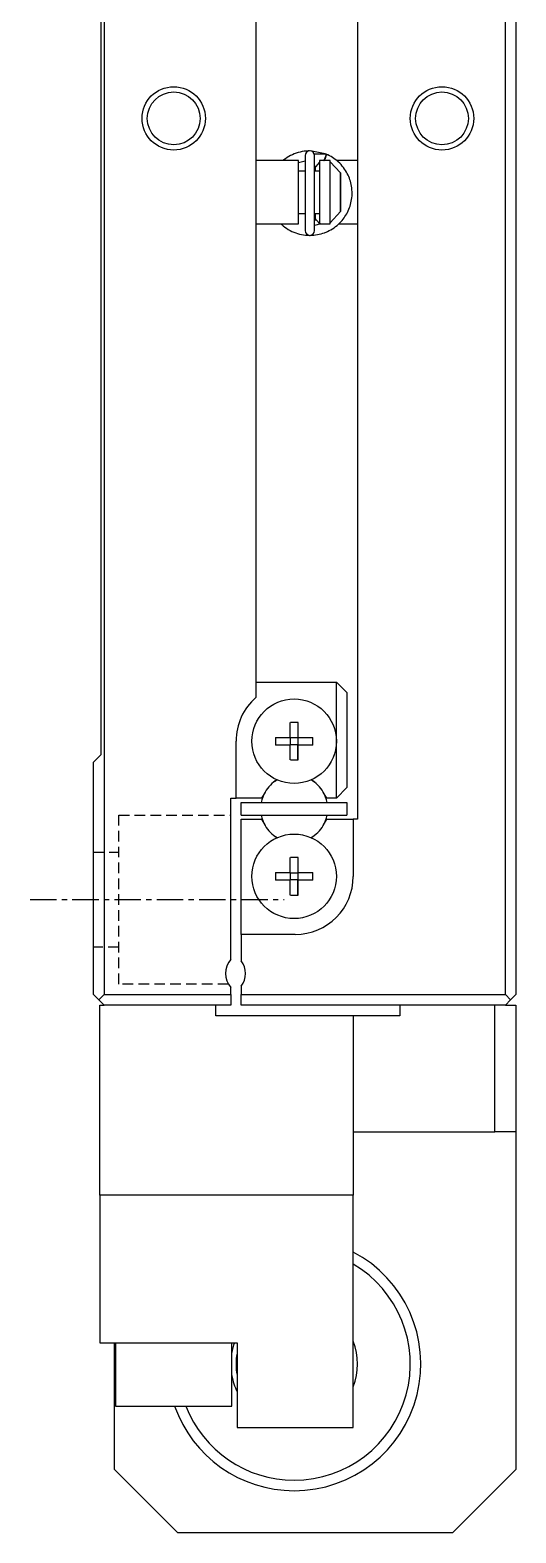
# Model space of a CAD drawing. Extents: x 1584 to 1890, y 19 to 245.
# Drawn here: x 1584.1 to 1607.1, y 102.2 to 173.4 of the extents above; entities that cross this region are included whole.
import ezdxf

# ---------------------------------------------------------------- set-up
doc = ezdxf.new("R2010")
doc.units = 0
doc.linetypes.add('CENTER', pattern=[2, 1.25, -0.25, 0.25, -0.25])
doc.linetypes.add('DASHED', pattern=[0.75, 0.5, -0.25])
doc.layers.get('0').update_dxf_attribs({"linetype": 'CONTINUOUS'})
doc.layers.add('CENTER', color=1, linetype='CENTER')

msp = doc.modelspace()

# ---------------------------------------------------------------- linework, layer by layer
at = {"color": 7, "linetype": 'CONTINUOUS'}
for p, q in [((1587.576, 226.704), (1587.576, 127.704)), ((1606.576, 127.704), (1606.576, 226.704)), ((1607.076, 226.704), (1607.076, 127.704)), ((1599.576, 218.404), (1599.576, 136.004)), ((1587.426, 215.354), (1587.426, 139.054)), ((1594.776, 166.779), (1594.776, 187.629)), ((1597.096, 167.438), (1597.096, 163.888)), ((1598.053, 167.524), (1597.341, 167.662)), ((1598.099, 167.506), (1597.535, 167.505)), ((1597.546, 163.888), (1597.546, 167.438)), ((1598.108, 167.501), (1598.027, 167.259)), ((1598.1, 167.505), (1598.053, 167.524)), ((1598.18, 167.468), (1598.1, 167.505)), ((1596.776, 167.204), (1594.776, 167.204)), ((1594.776, 164.629), (1594.776, 166.779)), ((1596.776, 166.704), (1596.776, 167.204)), ((1596.776, 164.204), (1596.776, 167.204)), ((1596.776, 167.115), (1597.095, 167.198)), ((1597.096, 166.704), (1596.776, 166.704)), ((1596.776, 164.704), (1596.776, 166.704)), ((1596.776, 164.704), (1596.776, 166.704)), ((1597.546, 166.837), (1597.776, 167.109)), ((1597.776, 166.704), (1597.546, 166.704)), ((1597.576, 166.963), (1597.576, 166.704)), ((1598.276, 167.204), (1597.776, 167.204)), ((1597.776, 167.204), (1597.776, 164.204)), ((1598.027, 167.259), (1598.002, 167.204)), ((1598.276, 167.15), (1598.276, 167.204)), ((1598.276, 167.15), (1598.776, 166.621)), ((1598.276, 164.259), (1598.276, 167.15)), ((1599.576, 167.204), (1598.594, 167.204)), ((1598.776, 164.788), (1598.776, 166.621)), ((1598.776, 166.621), (1598.776, 164.788)), ((1598.776, 166.197), (1598.776, 165.129)), ((1594.776, 141.784), (1594.776, 164.629)), ((1596.776, 164.704), (1597.096, 164.704)), ((1596.776, 164.204), (1596.776, 164.704)), ((1597.546, 164.704), (1597.776, 164.704)), ((1597.777, 164.217), (1597.546, 164.489)), ((1597.576, 164.704), (1597.576, 164.363)), ((1598.776, 164.788), (1598.276, 164.259)), ((1594.776, 164.204), (1596.776, 164.204)), ((1597.844, 164.204), (1597.546, 164.129)), ((1597.776, 164.204), (1598.276, 164.204)), ((1598.045, 163.801), (1598.099, 163.821)), ((1598.106, 163.825), (1598.108, 163.827)), ((1598.276, 164.204), (1598.276, 164.259)), ((1598.687, 164.204), (1599.576, 164.204)), ((1594.776, 142.504), (1598.576, 142.504)), ((1598.576, 142.504), (1599.076, 142.004)), ((1598.576, 139.704), (1598.576, 142.504)), ((1599.076, 142.004), (1599.076, 137.504)), ((1596.396, 139.884), (1596.396, 140.591)), ((1596.756, 140.591), (1596.756, 139.884)), ((1596.756, 140.591), (1596.756, 139.884)), ((1593.826, 137.004), (1593.826, 139.704)), ((1595.689, 139.884), (1596.396, 139.884)), ((1596.396, 139.524), (1595.689, 139.524)), ((1596.406, 139.874), (1596.396, 139.884)), ((1596.406, 139.535), (1596.396, 139.524)), ((1596.396, 138.818), (1596.396, 139.524)), ((1596.406, 139.874), (1596.745, 139.874)), ((1596.406, 139.535), (1596.406, 139.874)), ((1596.745, 139.535), (1596.406, 139.535)), ((1596.745, 139.874), (1596.756, 139.884)), ((1596.745, 139.874), (1596.745, 139.535)), ((1596.745, 139.535), (1596.756, 139.524)), ((1596.756, 139.884), (1597.462, 139.884)), ((1596.756, 138.818), (1596.756, 139.524)), ((1597.462, 139.524), (1596.756, 139.524)), ((1596.756, 139.524), (1596.756, 138.818)), ((1598.576, 137.004), (1598.576, 139.704)), ((1587.426, 139.054), (1587.076, 138.704)), ((1587.076, 127.704), (1587.076, 138.704)), ((1599.076, 137.504), (1598.576, 137.004)), ((1593.576, 129.366), (1593.576, 137.004)), ((1593.576, 137.004), (1593.826, 137.004)), ((1595.031, 137.004), (1593.826, 137.004)), ((1594.076, 136.204), (1594.076, 136.804)), ((1594.076, 136.804), (1599.076, 136.804)), ((1595.201, 137.298), (1595.031, 137.004)), ((1598.12, 137.004), (1597.951, 137.298)), ((1598.576, 137.004), (1598.12, 137.004)), ((1599.076, 136.804), (1599.076, 136.204)), ((1594.076, 136.204), (1599.076, 136.204)), ((1594.076, 130.554), (1594.076, 136.004)), ((1594.076, 136.004), (1595.031, 136.004)), ((1595.031, 136.004), (1595.201, 135.711)), ((1597.951, 135.711), (1598.12, 136.004)), ((1598.12, 136.004), (1599.376, 136.004)), ((1599.376, 136.004), (1599.376, 133.304)), ((1599.576, 136.004), (1599.376, 136.004)), ((1596.396, 133.484), (1596.396, 134.191)), ((1596.756, 134.191), (1596.756, 133.484)), ((1596.756, 134.191), (1596.756, 133.484)), ((1595.689, 133.484), (1596.396, 133.484)), ((1596.396, 133.124), (1595.689, 133.124)), ((1596.406, 133.474), (1596.396, 133.484)), ((1596.406, 133.135), (1596.396, 133.124)), ((1596.396, 132.418), (1596.396, 133.124)), ((1596.406, 133.474), (1596.745, 133.474)), ((1596.406, 133.135), (1596.406, 133.474)), ((1596.745, 133.135), (1596.406, 133.135)), ((1596.745, 133.474), (1596.756, 133.484)), ((1596.745, 133.474), (1596.745, 133.135)), ((1596.745, 133.135), (1596.756, 133.124)), ((1596.756, 133.484), (1597.462, 133.484)), ((1596.756, 132.418), (1596.756, 133.124)), ((1597.462, 133.124), (1596.756, 133.124)), ((1596.756, 133.124), (1596.756, 132.418)), ((1596.626, 130.554), (1594.076, 130.554)), ((1594.076, 130.554), (1594.076, 129.304)), ((1587.076, 127.704), (1587.326, 127.454)), ((1587.326, 127.454), (1587.576, 127.704)), ((1587.576, 127.204), (1587.326, 127.454)), ((1587.576, 127.704), (1593.576, 127.704)), ((1593.576, 127.704), (1593.576, 128.043)), ((1593.576, 127.704), (1593.576, 127.204)), ((1594.076, 128.104), (1594.076, 127.704)), ((1594.076, 127.204), (1594.076, 127.704)), ((1594.076, 127.704), (1606.576, 127.704)), ((1606.576, 127.704), (1606.826, 127.454)), ((1606.826, 127.454), (1606.576, 127.204)), ((1606.826, 127.454), (1607.076, 127.704)), ((1587.376, 118.204), (1587.376, 127.204)), ((1587.376, 127.204), (1587.576, 127.204)), ((1593.576, 127.204), (1587.576, 127.204)), ((1592.876, 126.704), (1592.876, 127.204)), ((1606.576, 127.204), (1594.076, 127.204)), ((1601.576, 127.204), (1601.576, 126.704)), ((1606.076, 121.204), (1606.076, 127.204)), ((1606.576, 127.204), (1607.076, 127.204)), ((1607.076, 127.204), (1607.076, 121.204)), ((1599.376, 126.704), (1592.876, 126.704)), ((1601.576, 126.704), (1599.376, 126.704)), ((1599.376, 126.704), (1599.376, 118.204)), ((1599.376, 121.204), (1606.076, 121.204)), ((1607.076, 121.204), (1606.076, 121.204)), ((1607.076, 121.204), (1607.076, 105.204)), ((1599.376, 118.204), (1587.376, 118.204)), ((1587.376, 118.204), (1587.376, 111.204)), ((1599.376, 107.204), (1599.376, 118.204)), ((1587.376, 111.204), (1593.876, 111.204)), ((1588.076, 105.204), (1588.076, 111.204)), ((1588.126, 111.204), (1588.126, 108.204)), ((1593.626, 108.204), (1593.626, 111.204)), ((1593.876, 111.204), (1593.876, 107.204)), ((1588.126, 108.204), (1593.626, 108.204)), ((1593.876, 107.204), (1599.376, 107.204)), ((1588.076, 105.204), (1591.076, 102.204)), ((1604.076, 102.204), (1607.076, 105.204)), ((1604.076, 102.204), (1591.076, 102.204))]:
    msp.add_line(p, q, dxfattribs=at)
at = {"color": 3, "linetype": 'DASHED'}
for p, q in [((1588.276, 128.204), (1588.276, 136.204)), ((1588.276, 136.204), (1593.576, 136.204)), ((1587.076, 134.454), (1588.276, 134.454)), ((1588.276, 129.954), (1587.076, 129.954)), ((1593.459, 128.204), (1588.276, 128.204))]:
    msp.add_line(p, q, dxfattribs=at)
at = {"color": 7, "linetype": 'CONTINUOUS'}
for points in [[(1597.294, 167.662), (1597.245, 167.661), (1597.148, 167.655), (1597.052, 167.645), (1596.957, 167.629), (1596.862, 167.609), (1596.768, 167.585), (1596.676, 167.555), (1596.585, 167.522), (1596.496, 167.484), (1596.408, 167.442), (1596.323, 167.396), (1596.24, 167.346), (1596.16, 167.291), (1596.083, 167.233), (1596.047, 167.205)], [(1597.346, 163.664), (1597.413, 163.666), (1597.509, 163.673), (1597.595, 163.683), (1597.681, 163.697), (1597.766, 163.714), (1597.85, 163.736), (1597.932, 163.76), (1598.011, 163.787), (1598.088, 163.817), (1598.163, 163.85), (1598.236, 163.886), (1598.316, 163.93), (1598.394, 163.977), (1598.469, 164.027), (1598.54, 164.079), (1598.609, 164.135), (1598.674, 164.192), (1598.737, 164.252), (1598.796, 164.314), (1598.846, 164.371), (1598.893, 164.429), (1598.938, 164.489), (1598.983, 164.553), (1599.029, 164.625), (1599.065, 164.687), (1599.1, 164.753), (1599.135, 164.824), (1599.168, 164.9), (1599.2, 164.981), (1599.223, 165.05), (1599.245, 165.123), (1599.265, 165.199), (1599.282, 165.279), (1599.297, 165.362), (1599.308, 165.447), (1599.316, 165.536), (1599.319, 165.626), (1599.319, 165.718), (1599.314, 165.813), (1599.305, 165.909), (1599.294, 165.987), (1599.279, 166.065), (1599.261, 166.144), (1599.239, 166.224), (1599.216, 166.297), (1599.19, 166.371), (1599.161, 166.444), (1599.128, 166.517), (1599.091, 166.591), (1599.052, 166.663), (1599.008, 166.735), (1598.961, 166.806), (1598.91, 166.876), (1598.855, 166.945), (1598.796, 167.012), (1598.734, 167.078), (1598.667, 167.141), (1598.597, 167.202), (1598.523, 167.26), (1598.458, 167.307), (1598.391, 167.352), (1598.322, 167.394), (1598.25, 167.434), (1598.175, 167.471), (1598.098, 167.505)], [(1595.954, 164.204), (1595.988, 164.173), (1596.062, 164.11), (1596.139, 164.051), (1596.218, 163.996), (1596.301, 163.944), (1596.385, 163.897), (1596.472, 163.853), (1596.56, 163.814), (1596.651, 163.78), (1596.743, 163.75), (1596.836, 163.724), (1596.931, 163.703), (1597.026, 163.686), (1597.122, 163.674), (1597.219, 163.667), (1597.296, 163.664)]]:
    msp.add_lwpolyline(points, dxfattribs=at)
for points in [[(1597.99, 167.204, 0), (1597.99, 167.207, 0), (1597.99, 167.21, 0), (1598, 167.212, 0), (1598, 167.215, 0), (1598, 167.218, 0), (1598, 167.221, 0), (1598, 167.223, 0), (1598, 167.226, 0), (1598, 167.229, 0), (1598, 167.232, 0), (1598.01, 167.235, 0), (1598.01, 167.237, 0), (1598.01, 167.24, 0), (1598.01, 167.243, 0), (1598.01, 167.246, 0), (1598.01, 167.249, 0), (1598.01, 167.252, 0), (1598.01, 167.255, 0), (1598.02, 167.257, 0), (1598.02, 167.26, 0), (1598.02, 167.263, 0), (1598.02, 167.266, 0), (1598.02, 167.269, 0), (1598.02, 167.272, 0), (1598.02, 167.275, 0), (1598.02, 167.278, 0), (1598.03, 167.281, 0), (1598.03, 167.284, 0), (1598.03, 167.287, 0), (1598.03, 167.29, 0), (1598.03, 167.293, 0), (1598.03, 167.296, 0), (1598.03, 167.299, 0), (1598.03, 167.302, 0), (1598.04, 167.305, 0), (1598.04, 167.308, 0), (1598.04, 167.31, 0), (1598.04, 167.313, 0), (1598.04, 167.316, 0), (1598.04, 167.319, 0), (1598.04, 167.322, 0), (1598.04, 167.325, 0), (1598.05, 167.328, 0), (1598.05, 167.331, 0), (1598.05, 167.334, 0), (1598.05, 167.337, 0), (1598.05, 167.34, 0), (1598.05, 167.343, 0), (1598.05, 167.346, 0), (1598.05, 167.348, 0), (1598.05, 167.351, 0), (1598.06, 167.354, 0), (1598.06, 167.357, 0), (1598.06, 167.36, 0), (1598.06, 167.363, 0), (1598.06, 167.366, 0), (1598.06, 167.368, 0), (1598.06, 167.371, 0), (1598.06, 167.374, 0), (1598.06, 167.377, 0), (1598.07, 167.379, 0), (1598.07, 167.382, 0), (1598.07, 167.385, 0), (1598.07, 167.387, 0), (1598.07, 167.39, 0), (1598.07, 167.393, 0), (1598.07, 167.395, 0), (1598.07, 167.398, 0), (1598.07, 167.401, 0), (1598.07, 167.403, 0), (1598.07, 167.406, 0), (1598.08, 167.408, 0), (1598.08, 167.411, 0), (1598.08, 167.413, 0), (1598.08, 167.416, 0), (1598.08, 167.418, 0), (1598.08, 167.421, 0), (1598.08, 167.423, 0), (1598.08, 167.425, 0), (1598.08, 167.428, 0), (1598.08, 167.43, 0), (1598.08, 167.432, 0), (1598.08, 167.434, 0), (1598.09, 167.437, 0), (1598.09, 167.439, 0), (1598.09, 167.441, 0), (1598.09, 167.443, 0), (1598.09, 167.445, 0), (1598.09, 167.447, 0), (1598.09, 167.449, 0), (1598.09, 167.451, 0), (1598.09, 167.453, 0), (1598.09, 167.455, 0), (1598.09, 167.457, 0), (1598.09, 167.459, 0), (1598.09, 167.461, 0), (1598.09, 167.463, 0), (1598.09, 167.465, 0), (1598.09, 167.466, 0), (1598.09, 167.468, 0), (1598.1, 167.47, 0), (1598.1, 167.471, 0), (1598.1, 167.473, 0), (1598.1, 167.475, 0), (1598.1, 167.476, 0), (1598.1, 167.478, 0), (1598.1, 167.479, 0), (1598.1, 167.481, 0), (1598.1, 167.482, 0), (1598.1, 167.483, 0), (1598.1, 167.485, 0), (1598.1, 167.486, 0), (1598.1, 167.487, 0), (1598.1, 167.488, 0), (1598.1, 167.49, 0), (1598.1, 167.491, 0), (1598.1, 167.492, 0), (1598.1, 167.493, 0), (1598.1, 167.494, 0), (1598.1, 167.495, 0), (1598.1, 167.496, 0), (1598.1, 167.497, 0), (1598.1, 167.498, 0), (1598.1, 167.498, 0), (1598.1, 167.499, 0), (1598.1, 167.5, 0), (1598.1, 167.501, 0), (1598.1, 167.501, 0)], [(1598.1, 167.504, 0), (1598.1, 167.504, 0), (1598.1, 167.504, 0), (1598.1, 167.504, 0), (1598.1, 167.504, 0), (1598.1, 167.504, 0), (1598.1, 167.504, 0), (1598.1, 167.505, 0), (1598.1, 167.505, 0), (1598.1, 167.505, 0), (1598.1, 167.505, 0), (1598.1, 167.505, 0), (1598.1, 167.505, 0), (1598.1, 167.505, 0), (1598.1, 167.505, 0), (1598.1, 167.505, 0), (1598.1, 167.505, 0), (1598.1, 167.505, 0), (1598.1, 167.505, 0), (1598.1, 167.505, 0), (1598.1, 167.505, 0), (1598.1, 167.505, 0), (1598.1, 167.505, 0), (1598.1, 167.505, 0), (1598.1, 167.505, 0), (1598.1, 167.505, 0), (1598.1, 167.505, 0), (1598.1, 167.505, 0), (1598.1, 167.505, 0), (1598.1, 167.505, 0), (1598.1, 167.505, 0), (1598.1, 167.505, 0), (1598.1, 167.505, 0), (1598.1, 167.505, 0), (1598.1, 167.505, 0), (1598.1, 167.505, 0), (1598.1, 167.505, 0), (1598.1, 167.505, 0), (1598.1, 167.505, 0), (1598.1, 167.505, 0), (1598.1, 167.505, 0), (1598.1, 167.505, 0), (1598.1, 167.505, 0), (1598.1, 167.505, 0), (1598.1, 167.505, 0), (1598.1, 167.505, 0), (1598.1, 167.505, 0), (1598.1, 167.505, 0), (1598.1, 167.505, 0), (1598.1, 167.505, 0), (1598.1, 167.505, 0), (1598.1, 167.505, 0), (1598.1, 167.505, 0), (1598.1, 167.505, 0), (1598.1, 167.505, 0), (1598.1, 167.505, 0), (1598.1, 167.505, 0), (1598.1, 167.505, 0), (1598.1, 167.505, 0), (1598.1, 167.505, 0), (1598.1, 167.505, 0), (1598.1, 167.505, 0), (1598.1, 167.505, 0), (1598.1, 167.505, 0), (1598.1, 167.505, 0), (1598.1, 167.505, 0), (1598.1, 167.505, 0), (1598.1, 167.505, 0), (1598.1, 167.505, 0), (1598.1, 167.505, 0), (1598.1, 167.505, 0), (1598.1, 167.505, 0), (1598.1, 167.505, 0), (1598.1, 167.505, 0), (1598.1, 167.505, 0), (1598.1, 167.505, 0), (1598.1, 167.505, 0), (1598.1, 167.505, 0), (1598.1, 167.505, 0), (1598.1, 167.505, 0), (1598.1, 167.505, 0), (1598.1, 167.505, 0), (1598.1, 167.505, 0), (1598.1, 167.505, 0), (1598.1, 167.505, 0), (1598.1, 167.505, 0), (1598.1, 167.505, 0), (1598.1, 167.505, 0), (1598.1, 167.505, 0), (1598.1, 167.506, 0), (1598.1, 167.506, 0), (1598.1, 167.506, 0), (1598.1, 167.506, 0), (1598.1, 167.506, 0), (1598.1, 167.506, 0), (1598.1, 167.506, 0), (1598.1, 167.506, 0), (1598.1, 167.506, 0), (1598.1, 167.506, 0), (1598.1, 167.506, 0), (1598.1, 167.506, 0), (1598.1, 167.506, 0), (1598.1, 167.506, 0), (1598.1, 167.506, 0), (1598.1, 167.506, 0), (1598.1, 167.506, 0), (1598.1, 167.506, 0), (1598.1, 167.506, 0), (1598.1, 167.506, 0), (1598.1, 167.506, 0), (1598.1, 167.506, 0), (1598.1, 167.506, 0), (1598.1, 167.506, 0), (1598.1, 167.506, 0), (1598.1, 167.506, 0), (1598.1, 167.506, 0), (1598.1, 167.506, 0), (1598.1, 167.506, 0), (1598.1, 167.506, 0), (1598.1, 167.506, 0), (1598.1, 167.506, 0), (1598.1, 167.506, 0), (1598.1, 167.506, 0), (1598.1, 167.506, 0), (1598.1, 167.506, 0), (1598.1, 167.506, 0), (1598.1, 167.506, 0), (1598.1, 167.506, 0), (1598.1, 167.506, 0)], [(1598.1, 167.504, 0), (1598.1, 167.504, 0), (1598.1, 167.504, 0), (1598.1, 167.504, 0), (1598.1, 167.504, 0), (1598.1, 167.504, 0), (1598.1, 167.504, 0), (1598.1, 167.504, 0), (1598.1, 167.504, 0), (1598.1, 167.504, 0), (1598.1, 167.504, 0), (1598.1, 167.504, 0), (1598.1, 167.504, 0), (1598.1, 167.504, 0), (1598.1, 167.504, 0), (1598.1, 167.504, 0), (1598.1, 167.504, 0), (1598.1, 167.504, 0), (1598.1, 167.504, 0), (1598.1, 167.504, 0), (1598.1, 167.504, 0), (1598.1, 167.504, 0), (1598.1, 167.504, 0), (1598.1, 167.504, 0), (1598.1, 167.504, 0), (1598.1, 167.504, 0), (1598.1, 167.504, 0), (1598.1, 167.504, 0), (1598.1, 167.504, 0), (1598.1, 167.504, 0), (1598.1, 167.504, 0), (1598.1, 167.504, 0), (1598.1, 167.504, 0), (1598.1, 167.504, 0), (1598.1, 167.504, 0), (1598.1, 167.504, 0), (1598.1, 167.504, 0), (1598.1, 167.504, 0), (1598.1, 167.504, 0), (1598.1, 167.504, 0), (1598.1, 167.504, 0), (1598.1, 167.504, 0), (1598.1, 167.504, 0), (1598.1, 167.504, 0), (1598.1, 167.504, 0), (1598.1, 167.504, 0), (1598.1, 167.504, 0), (1598.1, 167.504, 0), (1598.1, 167.504, 0), (1598.1, 167.504, 0), (1598.1, 167.504, 0), (1598.1, 167.504, 0), (1598.1, 167.504, 0), (1598.1, 167.504, 0), (1598.1, 167.504, 0), (1598.1, 167.504, 0), (1598.1, 167.504, 0), (1598.1, 167.504, 0), (1598.1, 167.504, 0), (1598.1, 167.504, 0), (1598.1, 167.504, 0), (1598.1, 167.504, 0), (1598.1, 167.504, 0), (1598.1, 167.504, 0), (1598.1, 167.504, 0), (1598.1, 167.504, 0), (1598.1, 167.504, 0), (1598.1, 167.504, 0), (1598.1, 167.504, 0), (1598.1, 167.504, 0), (1598.1, 167.504, 0), (1598.1, 167.504, 0), (1598.1, 167.504, 0), (1598.1, 167.504, 0), (1598.1, 167.504, 0), (1598.1, 167.504, 0), (1598.1, 167.504, 0), (1598.1, 167.504, 0), (1598.1, 167.504, 0), (1598.1, 167.504, 0), (1598.1, 167.504, 0), (1598.1, 167.504, 0), (1598.1, 167.504, 0), (1598.1, 167.504, 0), (1598.1, 167.504, 0), (1598.1, 167.504, 0), (1598.1, 167.504, 0), (1598.1, 167.504, 0), (1598.1, 167.504, 0), (1598.1, 167.504, 0), (1598.1, 167.504, 0), (1598.1, 167.504, 0), (1598.1, 167.504, 0), (1598.1, 167.504, 0), (1598.1, 167.504, 0), (1598.1, 167.504, 0), (1598.1, 167.504, 0), (1598.1, 167.504, 0), (1598.1, 167.504, 0), (1598.1, 167.504, 0), (1598.1, 167.504, 0), (1598.1, 167.504, 0), (1598.1, 167.504, 0), (1598.1, 167.504, 0), (1598.1, 167.504, 0), (1598.1, 167.504, 0), (1598.1, 167.504, 0), (1598.1, 167.504, 0), (1598.1, 167.504, 0), (1598.1, 167.504, 0), (1598.1, 167.504, 0), (1598.1, 167.504, 0), (1598.1, 167.504, 0), (1598.1, 167.504, 0), (1598.1, 167.504, 0), (1598.1, 167.504, 0), (1598.1, 167.504, 0), (1598.1, 167.504, 0), (1598.1, 167.504, 0), (1598.1, 167.504, 0), (1598.1, 167.504, 0), (1598.1, 167.504, 0), (1598.1, 167.504, 0), (1598.1, 167.504, 0), (1598.1, 167.504, 0), (1598.1, 167.504, 0), (1598.1, 167.504, 0), (1598.1, 167.504, 0), (1598.1, 167.504, 0)], [(1598.1, 167.501, 0), (1598.1, 167.501, 0), (1598.1, 167.501, 0), (1598.1, 167.501, 0), (1598.1, 167.501, 0), (1598.1, 167.501, 0), (1598.1, 167.501, 0), (1598.1, 167.501, 0), (1598.1, 167.501, 0), (1598.1, 167.501, 0), (1598.1, 167.501, 0), (1598.1, 167.501, 0), (1598.1, 167.501, 0), (1598.1, 167.501, 0), (1598.1, 167.502, 0), (1598.1, 167.502, 0), (1598.1, 167.502, 0), (1598.1, 167.502, 0), (1598.1, 167.502, 0), (1598.1, 167.502, 0), (1598.1, 167.502, 0), (1598.1, 167.502, 0), (1598.1, 167.502, 0), (1598.1, 167.502, 0), (1598.1, 167.502, 0), (1598.1, 167.502, 0), (1598.1, 167.502, 0), (1598.1, 167.502, 0), (1598.1, 167.502, 0), (1598.1, 167.502, 0), (1598.1, 167.502, 0), (1598.1, 167.502, 0), (1598.1, 167.502, 0), (1598.1, 167.502, 0), (1598.1, 167.502, 0), (1598.1, 167.502, 0), (1598.1, 167.502, 0), (1598.1, 167.502, 0), (1598.1, 167.502, 0), (1598.1, 167.502, 0), (1598.1, 167.502, 0), (1598.1, 167.502, 0), (1598.1, 167.502, 0), (1598.1, 167.502, 0), (1598.1, 167.502, 0), (1598.1, 167.502, 0), (1598.1, 167.502, 0), (1598.1, 167.502, 0), (1598.1, 167.502, 0), (1598.1, 167.502, 0), (1598.1, 167.502, 0), (1598.1, 167.502, 0), (1598.1, 167.502, 0), (1598.1, 167.502, 0), (1598.1, 167.502, 0), (1598.1, 167.502, 0), (1598.1, 167.502, 0), (1598.1, 167.502, 0), (1598.1, 167.502, 0), (1598.1, 167.502, 0), (1598.1, 167.502, 0), (1598.1, 167.502, 0), (1598.1, 167.502, 0), (1598.1, 167.502, 0), (1598.1, 167.502, 0), (1598.1, 167.503, 0), (1598.1, 167.503, 0), (1598.1, 167.503, 0), (1598.1, 167.503, 0), (1598.1, 167.503, 0), (1598.1, 167.503, 0), (1598.1, 167.503, 0), (1598.1, 167.503, 0), (1598.1, 167.503, 0), (1598.1, 167.503, 0), (1598.1, 167.503, 0), (1598.1, 167.503, 0), (1598.1, 167.503, 0), (1598.1, 167.503, 0), (1598.1, 167.503, 0), (1598.1, 167.503, 0), (1598.1, 167.503, 0), (1598.1, 167.503, 0), (1598.1, 167.503, 0), (1598.1, 167.503, 0), (1598.1, 167.503, 0), (1598.1, 167.503, 0), (1598.1, 167.503, 0), (1598.1, 167.503, 0), (1598.1, 167.503, 0), (1598.1, 167.503, 0), (1598.1, 167.503, 0), (1598.1, 167.503, 0), (1598.1, 167.503, 0), (1598.1, 167.503, 0), (1598.1, 167.503, 0), (1598.1, 167.503, 0), (1598.1, 167.503, 0), (1598.1, 167.503, 0), (1598.1, 167.503, 0), (1598.1, 167.503, 0), (1598.1, 167.503, 0), (1598.1, 167.503, 0), (1598.1, 167.503, 0), (1598.1, 167.503, 0), (1598.1, 167.503, 0), (1598.1, 167.503, 0), (1598.1, 167.503, 0), (1598.1, 167.503, 0), (1598.1, 167.503, 0), (1598.1, 167.503, 0), (1598.1, 167.503, 0), (1598.1, 167.503, 0), (1598.1, 167.503, 0), (1598.1, 167.503, 0), (1598.1, 167.503, 0), (1598.1, 167.503, 0), (1598.1, 167.503, 0), (1598.1, 167.503, 0), (1598.1, 167.503, 0), (1598.1, 167.503, 0), (1598.1, 167.503, 0), (1598.1, 167.503, 0), (1598.1, 167.503, 0), (1598.1, 167.503, 0), (1598.1, 167.504, 0), (1598.1, 167.504, 0), (1598.1, 167.504, 0), (1598.1, 167.504, 0)], [(1596.76, 140.591, 0), (1596.75, 140.591, 0), (1596.75, 140.591, 0), (1596.75, 140.591, 0), (1596.74, 140.591, 0), (1596.74, 140.591, 0), (1596.74, 140.591, 0), (1596.74, 140.591, 0), (1596.73, 140.591, 0), (1596.73, 140.591, 0), (1596.73, 140.591, 0), (1596.72, 140.592, 0), (1596.72, 140.592, 0), (1596.72, 140.592, 0), (1596.72, 140.592, 0), (1596.71, 140.592, 0), (1596.71, 140.592, 0), (1596.71, 140.592, 0), (1596.71, 140.592, 0), (1596.7, 140.592, 0), (1596.7, 140.592, 0), (1596.7, 140.592, 0), (1596.69, 140.592, 0), (1596.69, 140.592, 0), (1596.69, 140.592, 0), (1596.69, 140.592, 0), (1596.68, 140.592, 0), (1596.68, 140.592, 0), (1596.68, 140.592, 0), (1596.67, 140.592, 0), (1596.67, 140.592, 0), (1596.67, 140.592, 0), (1596.67, 140.592, 0), (1596.66, 140.593, 0), (1596.66, 140.593, 0), (1596.66, 140.593, 0), (1596.65, 140.593, 0), (1596.65, 140.593, 0), (1596.65, 140.593, 0), (1596.65, 140.593, 0), (1596.64, 140.593, 0), (1596.64, 140.593, 0), (1596.64, 140.593, 0), (1596.63, 140.593, 0), (1596.63, 140.593, 0), (1596.63, 140.593, 0), (1596.63, 140.593, 0), (1596.62, 140.593, 0), (1596.62, 140.593, 0), (1596.62, 140.593, 0), (1596.62, 140.593, 0), (1596.61, 140.593, 0), (1596.61, 140.593, 0), (1596.61, 140.593, 0), (1596.6, 140.593, 0), (1596.6, 140.593, 0), (1596.6, 140.593, 0), (1596.6, 140.593, 0), (1596.59, 140.593, 0), (1596.59, 140.593, 0), (1596.59, 140.593, 0), (1596.58, 140.593, 0), (1596.58, 140.593, 0), (1596.58, 140.593, 0), (1596.58, 140.593, 0), (1596.57, 140.593, 0), (1596.57, 140.593, 0), (1596.57, 140.593, 0), (1596.56, 140.593, 0), (1596.56, 140.593, 0), (1596.56, 140.593, 0), (1596.56, 140.593, 0), (1596.55, 140.593, 0), (1596.55, 140.593, 0), (1596.55, 140.593, 0), (1596.54, 140.593, 0), (1596.54, 140.593, 0), (1596.54, 140.593, 0), (1596.54, 140.593, 0), (1596.53, 140.593, 0), (1596.53, 140.593, 0), (1596.53, 140.593, 0), (1596.53, 140.593, 0), (1596.52, 140.593, 0), (1596.52, 140.593, 0), (1596.52, 140.593, 0), (1596.51, 140.593, 0), (1596.51, 140.593, 0), (1596.51, 140.593, 0), (1596.51, 140.593, 0), (1596.5, 140.593, 0), (1596.5, 140.593, 0), (1596.5, 140.593, 0), (1596.49, 140.593, 0), (1596.49, 140.593, 0), (1596.49, 140.593, 0), (1596.49, 140.592, 0), (1596.48, 140.592, 0), (1596.48, 140.592, 0), (1596.48, 140.592, 0), (1596.47, 140.592, 0), (1596.47, 140.592, 0), (1596.47, 140.592, 0), (1596.47, 140.592, 0), (1596.46, 140.592, 0), (1596.46, 140.592, 0), (1596.46, 140.592, 0), (1596.45, 140.592, 0), (1596.45, 140.592, 0), (1596.45, 140.592, 0), (1596.45, 140.592, 0), (1596.44, 140.592, 0), (1596.44, 140.592, 0), (1596.44, 140.592, 0), (1596.44, 140.592, 0), (1596.43, 140.592, 0), (1596.43, 140.592, 0), (1596.43, 140.592, 0), (1596.42, 140.591, 0), (1596.42, 140.591, 0), (1596.42, 140.591, 0), (1596.42, 140.591, 0), (1596.41, 140.591, 0), (1596.41, 140.591, 0), (1596.41, 140.591, 0), (1596.4, 140.591, 0), (1596.4, 140.591, 0), (1596.4, 140.591, 0), (1596.4, 140.591, 0)], [(1595.69, 139.884, 0), (1595.69, 139.882, 0), (1595.69, 139.879, 0), (1595.69, 139.876, 0), (1595.69, 139.873, 0), (1595.69, 139.87, 0), (1595.69, 139.868, 0), (1595.69, 139.865, 0), (1595.69, 139.862, 0), (1595.69, 139.859, 0), (1595.69, 139.856, 0), (1595.69, 139.854, 0), (1595.69, 139.851, 0), (1595.69, 139.848, 0), (1595.69, 139.845, 0), (1595.69, 139.842, 0), (1595.69, 139.839, 0), (1595.69, 139.837, 0), (1595.69, 139.834, 0), (1595.69, 139.831, 0), (1595.69, 139.828, 0), (1595.69, 139.825, 0), (1595.69, 139.823, 0), (1595.69, 139.82, 0), (1595.69, 139.817, 0), (1595.69, 139.814, 0), (1595.69, 139.811, 0), (1595.69, 139.809, 0), (1595.69, 139.806, 0), (1595.69, 139.803, 0), (1595.69, 139.8, 0), (1595.69, 139.797, 0), (1595.69, 139.794, 0), (1595.69, 139.792, 0), (1595.69, 139.789, 0), (1595.69, 139.786, 0), (1595.69, 139.783, 0), (1595.69, 139.78, 0), (1595.69, 139.778, 0), (1595.69, 139.775, 0), (1595.69, 139.772, 0), (1595.69, 139.769, 0), (1595.69, 139.766, 0), (1595.69, 139.764, 0), (1595.69, 139.761, 0), (1595.69, 139.758, 0), (1595.69, 139.755, 0), (1595.69, 139.752, 0), (1595.69, 139.749, 0), (1595.69, 139.747, 0), (1595.69, 139.744, 0), (1595.69, 139.741, 0), (1595.69, 139.738, 0), (1595.69, 139.735, 0), (1595.69, 139.733, 0), (1595.69, 139.73, 0), (1595.69, 139.727, 0), (1595.69, 139.724, 0), (1595.69, 139.721, 0), (1595.69, 139.719, 0), (1595.69, 139.716, 0), (1595.69, 139.713, 0), (1595.69, 139.71, 0), (1595.69, 139.707, 0), (1595.69, 139.704, 0), (1595.69, 139.702, 0), (1595.69, 139.699, 0), (1595.69, 139.696, 0), (1595.69, 139.693, 0), (1595.69, 139.69, 0), (1595.69, 139.688, 0), (1595.69, 139.685, 0), (1595.69, 139.682, 0), (1595.69, 139.679, 0), (1595.69, 139.676, 0), (1595.69, 139.673, 0), (1595.69, 139.671, 0), (1595.69, 139.668, 0), (1595.69, 139.665, 0), (1595.69, 139.662, 0), (1595.69, 139.659, 0), (1595.69, 139.657, 0), (1595.69, 139.654, 0), (1595.69, 139.651, 0), (1595.69, 139.648, 0), (1595.69, 139.645, 0), (1595.69, 139.643, 0), (1595.69, 139.64, 0), (1595.69, 139.637, 0), (1595.69, 139.634, 0), (1595.69, 139.631, 0), (1595.69, 139.628, 0), (1595.69, 139.626, 0), (1595.69, 139.623, 0), (1595.69, 139.62, 0), (1595.69, 139.617, 0), (1595.69, 139.614, 0), (1595.69, 139.612, 0), (1595.69, 139.609, 0), (1595.69, 139.606, 0), (1595.69, 139.603, 0), (1595.69, 139.6, 0), (1595.69, 139.598, 0), (1595.69, 139.595, 0), (1595.69, 139.592, 0), (1595.69, 139.589, 0), (1595.69, 139.586, 0), (1595.69, 139.583, 0), (1595.69, 139.581, 0), (1595.69, 139.578, 0), (1595.69, 139.575, 0), (1595.69, 139.572, 0), (1595.69, 139.569, 0), (1595.69, 139.567, 0), (1595.69, 139.564, 0), (1595.69, 139.561, 0), (1595.69, 139.558, 0), (1595.69, 139.555, 0), (1595.69, 139.553, 0), (1595.69, 139.55, 0), (1595.69, 139.547, 0), (1595.69, 139.544, 0), (1595.69, 139.541, 0), (1595.69, 139.538, 0), (1595.69, 139.536, 0), (1595.69, 139.533, 0), (1595.69, 139.53, 0), (1595.69, 139.527, 0), (1595.69, 139.524, 0)], [(1597.46, 139.524, 0), (1597.46, 139.527, 0), (1597.46, 139.53, 0), (1597.46, 139.533, 0), (1597.46, 139.536, 0), (1597.46, 139.538, 0), (1597.46, 139.541, 0), (1597.46, 139.544, 0), (1597.46, 139.547, 0), (1597.46, 139.55, 0), (1597.46, 139.553, 0), (1597.46, 139.555, 0), (1597.46, 139.558, 0), (1597.46, 139.561, 0), (1597.46, 139.564, 0), (1597.46, 139.567, 0), (1597.46, 139.569, 0), (1597.46, 139.572, 0), (1597.46, 139.575, 0), (1597.46, 139.578, 0), (1597.46, 139.581, 0), (1597.46, 139.583, 0), (1597.46, 139.586, 0), (1597.46, 139.589, 0), (1597.46, 139.592, 0), (1597.46, 139.595, 0), (1597.46, 139.598, 0), (1597.46, 139.6, 0), (1597.46, 139.603, 0), (1597.46, 139.606, 0), (1597.46, 139.609, 0), (1597.46, 139.612, 0), (1597.46, 139.614, 0), (1597.46, 139.617, 0), (1597.46, 139.62, 0), (1597.46, 139.623, 0), (1597.46, 139.626, 0), (1597.46, 139.628, 0), (1597.46, 139.631, 0), (1597.46, 139.634, 0), (1597.46, 139.637, 0), (1597.46, 139.64, 0), (1597.46, 139.643, 0), (1597.46, 139.645, 0), (1597.46, 139.648, 0), (1597.46, 139.651, 0), (1597.46, 139.654, 0), (1597.46, 139.657, 0), (1597.46, 139.659, 0), (1597.46, 139.662, 0), (1597.46, 139.665, 0), (1597.46, 139.668, 0), (1597.46, 139.671, 0), (1597.46, 139.673, 0), (1597.46, 139.676, 0), (1597.46, 139.679, 0), (1597.46, 139.682, 0), (1597.46, 139.685, 0), (1597.46, 139.688, 0), (1597.46, 139.69, 0), (1597.46, 139.693, 0), (1597.46, 139.696, 0), (1597.46, 139.699, 0), (1597.46, 139.702, 0), (1597.46, 139.704, 0), (1597.46, 139.707, 0), (1597.46, 139.71, 0), (1597.46, 139.713, 0), (1597.46, 139.716, 0), (1597.46, 139.719, 0), (1597.46, 139.721, 0), (1597.46, 139.724, 0), (1597.46, 139.727, 0), (1597.46, 139.73, 0), (1597.46, 139.733, 0), (1597.46, 139.735, 0), (1597.46, 139.738, 0), (1597.46, 139.741, 0), (1597.46, 139.744, 0), (1597.46, 139.747, 0), (1597.46, 139.749, 0), (1597.46, 139.752, 0), (1597.46, 139.755, 0), (1597.46, 139.758, 0), (1597.46, 139.761, 0), (1597.46, 139.764, 0), (1597.46, 139.766, 0), (1597.46, 139.769, 0), (1597.46, 139.772, 0), (1597.46, 139.775, 0), (1597.46, 139.778, 0), (1597.46, 139.78, 0), (1597.46, 139.783, 0), (1597.46, 139.786, 0), (1597.46, 139.789, 0), (1597.46, 139.792, 0), (1597.46, 139.794, 0), (1597.46, 139.797, 0), (1597.46, 139.8, 0), (1597.46, 139.803, 0), (1597.46, 139.806, 0), (1597.46, 139.809, 0), (1597.46, 139.811, 0), (1597.46, 139.814, 0), (1597.46, 139.817, 0), (1597.46, 139.82, 0), (1597.46, 139.823, 0), (1597.46, 139.825, 0), (1597.46, 139.828, 0), (1597.46, 139.831, 0), (1597.46, 139.834, 0), (1597.46, 139.837, 0), (1597.46, 139.839, 0), (1597.46, 139.842, 0), (1597.46, 139.845, 0), (1597.46, 139.848, 0), (1597.46, 139.851, 0), (1597.46, 139.854, 0), (1597.46, 139.856, 0), (1597.46, 139.859, 0), (1597.46, 139.862, 0), (1597.46, 139.865, 0), (1597.46, 139.868, 0), (1597.46, 139.87, 0), (1597.46, 139.873, 0), (1597.46, 139.876, 0), (1597.46, 139.879, 0), (1597.46, 139.882, 0), (1597.46, 139.884, 0)], [(1596.4, 138.818, 0), (1596.4, 138.818, 0), (1596.4, 138.818, 0), (1596.4, 138.818, 0), (1596.41, 138.818, 0), (1596.41, 138.818, 0), (1596.41, 138.818, 0), (1596.42, 138.818, 0), (1596.42, 138.818, 0), (1596.42, 138.817, 0), (1596.42, 138.817, 0), (1596.43, 138.817, 0), (1596.43, 138.817, 0), (1596.43, 138.817, 0), (1596.44, 138.817, 0), (1596.44, 138.817, 0), (1596.44, 138.817, 0), (1596.44, 138.817, 0), (1596.45, 138.817, 0), (1596.45, 138.817, 0), (1596.45, 138.817, 0), (1596.45, 138.817, 0), (1596.46, 138.817, 0), (1596.46, 138.817, 0), (1596.46, 138.817, 0), (1596.47, 138.817, 0), (1596.47, 138.817, 0), (1596.47, 138.817, 0), (1596.47, 138.817, 0), (1596.48, 138.816, 0), (1596.48, 138.816, 0), (1596.48, 138.816, 0), (1596.49, 138.816, 0), (1596.49, 138.816, 0), (1596.49, 138.816, 0), (1596.49, 138.816, 0), (1596.5, 138.816, 0), (1596.5, 138.816, 0), (1596.5, 138.816, 0), (1596.51, 138.816, 0), (1596.51, 138.816, 0), (1596.51, 138.816, 0), (1596.51, 138.816, 0), (1596.52, 138.816, 0), (1596.52, 138.816, 0), (1596.52, 138.816, 0), (1596.53, 138.816, 0), (1596.53, 138.816, 0), (1596.53, 138.816, 0), (1596.53, 138.816, 0), (1596.54, 138.816, 0), (1596.54, 138.816, 0), (1596.54, 138.816, 0), (1596.54, 138.816, 0), (1596.55, 138.816, 0), (1596.55, 138.816, 0), (1596.55, 138.816, 0), (1596.56, 138.816, 0), (1596.56, 138.816, 0), (1596.56, 138.816, 0), (1596.56, 138.816, 0), (1596.57, 138.816, 0), (1596.57, 138.816, 0), (1596.57, 138.816, 0), (1596.58, 138.816, 0), (1596.58, 138.816, 0), (1596.58, 138.816, 0), (1596.58, 138.816, 0), (1596.59, 138.816, 0), (1596.59, 138.816, 0), (1596.59, 138.816, 0), (1596.6, 138.816, 0), (1596.6, 138.816, 0), (1596.6, 138.816, 0), (1596.6, 138.816, 0), (1596.61, 138.816, 0), (1596.61, 138.816, 0), (1596.61, 138.816, 0), (1596.62, 138.816, 0), (1596.62, 138.816, 0), (1596.62, 138.816, 0), (1596.62, 138.816, 0), (1596.63, 138.816, 0), (1596.63, 138.816, 0), (1596.63, 138.816, 0), (1596.63, 138.816, 0), (1596.64, 138.816, 0), (1596.64, 138.816, 0), (1596.64, 138.816, 0), (1596.65, 138.816, 0), (1596.65, 138.816, 0), (1596.65, 138.816, 0), (1596.65, 138.816, 0), (1596.66, 138.816, 0), (1596.66, 138.816, 0), (1596.66, 138.816, 0), (1596.67, 138.816, 0), (1596.67, 138.816, 0), (1596.67, 138.816, 0), (1596.67, 138.816, 0), (1596.68, 138.817, 0), (1596.68, 138.817, 0), (1596.68, 138.817, 0), (1596.69, 138.817, 0), (1596.69, 138.817, 0), (1596.69, 138.817, 0), (1596.69, 138.817, 0), (1596.7, 138.817, 0), (1596.7, 138.817, 0), (1596.7, 138.817, 0), (1596.71, 138.817, 0), (1596.71, 138.817, 0), (1596.71, 138.817, 0), (1596.71, 138.817, 0), (1596.72, 138.817, 0), (1596.72, 138.817, 0), (1596.72, 138.817, 0), (1596.72, 138.817, 0), (1596.73, 138.817, 0), (1596.73, 138.817, 0), (1596.73, 138.818, 0), (1596.74, 138.818, 0), (1596.74, 138.818, 0), (1596.74, 138.818, 0), (1596.74, 138.818, 0), (1596.75, 138.818, 0), (1596.75, 138.818, 0), (1596.75, 138.818, 0), (1596.76, 138.818, 0)], [(1596.76, 134.191, 0), (1596.75, 134.191, 0), (1596.75, 134.191, 0), (1596.75, 134.191, 0), (1596.74, 134.191, 0), (1596.74, 134.191, 0), (1596.74, 134.191, 0), (1596.74, 134.191, 0), (1596.73, 134.191, 0), (1596.73, 134.191, 0), (1596.73, 134.191, 0), (1596.72, 134.192, 0), (1596.72, 134.192, 0), (1596.72, 134.192, 0), (1596.72, 134.192, 0), (1596.71, 134.192, 0), (1596.71, 134.192, 0), (1596.71, 134.192, 0), (1596.71, 134.192, 0), (1596.7, 134.192, 0), (1596.7, 134.192, 0), (1596.7, 134.192, 0), (1596.69, 134.192, 0), (1596.69, 134.192, 0), (1596.69, 134.192, 0), (1596.69, 134.192, 0), (1596.68, 134.192, 0), (1596.68, 134.192, 0), (1596.68, 134.192, 0), (1596.67, 134.192, 0), (1596.67, 134.192, 0), (1596.67, 134.192, 0), (1596.67, 134.192, 0), (1596.66, 134.193, 0), (1596.66, 134.193, 0), (1596.66, 134.193, 0), (1596.65, 134.193, 0), (1596.65, 134.193, 0), (1596.65, 134.193, 0), (1596.65, 134.193, 0), (1596.64, 134.193, 0), (1596.64, 134.193, 0), (1596.64, 134.193, 0), (1596.63, 134.193, 0), (1596.63, 134.193, 0), (1596.63, 134.193, 0), (1596.63, 134.193, 0), (1596.62, 134.193, 0), (1596.62, 134.193, 0), (1596.62, 134.193, 0), (1596.62, 134.193, 0), (1596.61, 134.193, 0), (1596.61, 134.193, 0), (1596.61, 134.193, 0), (1596.6, 134.193, 0), (1596.6, 134.193, 0), (1596.6, 134.193, 0), (1596.6, 134.193, 0), (1596.59, 134.193, 0), (1596.59, 134.193, 0), (1596.59, 134.193, 0), (1596.58, 134.193, 0), (1596.58, 134.193, 0), (1596.58, 134.193, 0), (1596.58, 134.193, 0), (1596.57, 134.193, 0), (1596.57, 134.193, 0), (1596.57, 134.193, 0), (1596.56, 134.193, 0), (1596.56, 134.193, 0), (1596.56, 134.193, 0), (1596.56, 134.193, 0), (1596.55, 134.193, 0), (1596.55, 134.193, 0), (1596.55, 134.193, 0), (1596.54, 134.193, 0), (1596.54, 134.193, 0), (1596.54, 134.193, 0), (1596.54, 134.193, 0), (1596.53, 134.193, 0), (1596.53, 134.193, 0), (1596.53, 134.193, 0), (1596.53, 134.193, 0), (1596.52, 134.193, 0), (1596.52, 134.193, 0), (1596.52, 134.193, 0), (1596.51, 134.193, 0), (1596.51, 134.193, 0), (1596.51, 134.193, 0), (1596.51, 134.193, 0), (1596.5, 134.193, 0), (1596.5, 134.193, 0), (1596.5, 134.193, 0), (1596.49, 134.193, 0), (1596.49, 134.193, 0), (1596.49, 134.193, 0), (1596.49, 134.192, 0), (1596.48, 134.192, 0), (1596.48, 134.192, 0), (1596.48, 134.192, 0), (1596.47, 134.192, 0), (1596.47, 134.192, 0), (1596.47, 134.192, 0), (1596.47, 134.192, 0), (1596.46, 134.192, 0), (1596.46, 134.192, 0), (1596.46, 134.192, 0), (1596.45, 134.192, 0), (1596.45, 134.192, 0), (1596.45, 134.192, 0), (1596.45, 134.192, 0), (1596.44, 134.192, 0), (1596.44, 134.192, 0), (1596.44, 134.192, 0), (1596.44, 134.192, 0), (1596.43, 134.192, 0), (1596.43, 134.192, 0), (1596.43, 134.192, 0), (1596.42, 134.191, 0), (1596.42, 134.191, 0), (1596.42, 134.191, 0), (1596.42, 134.191, 0), (1596.41, 134.191, 0), (1596.41, 134.191, 0), (1596.41, 134.191, 0), (1596.4, 134.191, 0), (1596.4, 134.191, 0), (1596.4, 134.191, 0), (1596.4, 134.191, 0)], [(1595.69, 133.484, 0), (1595.69, 133.482, 0), (1595.69, 133.479, 0), (1595.69, 133.476, 0), (1595.69, 133.473, 0), (1595.69, 133.47, 0), (1595.69, 133.468, 0), (1595.69, 133.465, 0), (1595.69, 133.462, 0), (1595.69, 133.459, 0), (1595.69, 133.456, 0), (1595.69, 133.454, 0), (1595.69, 133.451, 0), (1595.69, 133.448, 0), (1595.69, 133.445, 0), (1595.69, 133.442, 0), (1595.69, 133.439, 0), (1595.69, 133.437, 0), (1595.69, 133.434, 0), (1595.69, 133.431, 0), (1595.69, 133.428, 0), (1595.69, 133.425, 0), (1595.69, 133.423, 0), (1595.69, 133.42, 0), (1595.69, 133.417, 0), (1595.69, 133.414, 0), (1595.69, 133.411, 0), (1595.69, 133.409, 0), (1595.69, 133.406, 0), (1595.69, 133.403, 0), (1595.69, 133.4, 0), (1595.69, 133.397, 0), (1595.69, 133.394, 0), (1595.69, 133.392, 0), (1595.69, 133.389, 0), (1595.69, 133.386, 0), (1595.69, 133.383, 0), (1595.69, 133.38, 0), (1595.69, 133.378, 0), (1595.69, 133.375, 0), (1595.69, 133.372, 0), (1595.69, 133.369, 0), (1595.69, 133.366, 0), (1595.69, 133.364, 0), (1595.69, 133.361, 0), (1595.69, 133.358, 0), (1595.69, 133.355, 0), (1595.69, 133.352, 0), (1595.69, 133.349, 0), (1595.69, 133.347, 0), (1595.69, 133.344, 0), (1595.69, 133.341, 0), (1595.69, 133.338, 0), (1595.69, 133.335, 0), (1595.69, 133.333, 0), (1595.69, 133.33, 0), (1595.69, 133.327, 0), (1595.69, 133.324, 0), (1595.69, 133.321, 0), (1595.69, 133.319, 0), (1595.69, 133.316, 0), (1595.69, 133.313, 0), (1595.69, 133.31, 0), (1595.69, 133.307, 0), (1595.69, 133.304, 0), (1595.69, 133.302, 0), (1595.69, 133.299, 0), (1595.69, 133.296, 0), (1595.69, 133.293, 0), (1595.69, 133.29, 0), (1595.69, 133.288, 0), (1595.69, 133.285, 0), (1595.69, 133.282, 0), (1595.69, 133.279, 0), (1595.69, 133.276, 0), (1595.69, 133.273, 0), (1595.69, 133.271, 0), (1595.69, 133.268, 0), (1595.69, 133.265, 0), (1595.69, 133.262, 0), (1595.69, 133.259, 0), (1595.69, 133.257, 0), (1595.69, 133.254, 0), (1595.69, 133.251, 0), (1595.69, 133.248, 0), (1595.69, 133.245, 0), (1595.69, 133.243, 0), (1595.69, 133.24, 0), (1595.69, 133.237, 0), (1595.69, 133.234, 0), (1595.69, 133.231, 0), (1595.69, 133.228, 0), (1595.69, 133.226, 0), (1595.69, 133.223, 0), (1595.69, 133.22, 0), (1595.69, 133.217, 0), (1595.69, 133.214, 0), (1595.69, 133.212, 0), (1595.69, 133.209, 0), (1595.69, 133.206, 0), (1595.69, 133.203, 0), (1595.69, 133.2, 0), (1595.69, 133.198, 0), (1595.69, 133.195, 0), (1595.69, 133.192, 0), (1595.69, 133.189, 0), (1595.69, 133.186, 0), (1595.69, 133.183, 0), (1595.69, 133.181, 0), (1595.69, 133.178, 0), (1595.69, 133.175, 0), (1595.69, 133.172, 0), (1595.69, 133.169, 0), (1595.69, 133.167, 0), (1595.69, 133.164, 0), (1595.69, 133.161, 0), (1595.69, 133.158, 0), (1595.69, 133.155, 0), (1595.69, 133.153, 0), (1595.69, 133.15, 0), (1595.69, 133.147, 0), (1595.69, 133.144, 0), (1595.69, 133.141, 0), (1595.69, 133.138, 0), (1595.69, 133.136, 0), (1595.69, 133.133, 0), (1595.69, 133.13, 0), (1595.69, 133.127, 0), (1595.69, 133.124, 0)], [(1597.46, 133.124, 0), (1597.46, 133.127, 0), (1597.46, 133.13, 0), (1597.46, 133.133, 0), (1597.46, 133.136, 0), (1597.46, 133.138, 0), (1597.46, 133.141, 0), (1597.46, 133.144, 0), (1597.46, 133.147, 0), (1597.46, 133.15, 0), (1597.46, 133.153, 0), (1597.46, 133.155, 0), (1597.46, 133.158, 0), (1597.46, 133.161, 0), (1597.46, 133.164, 0), (1597.46, 133.167, 0), (1597.46, 133.169, 0), (1597.46, 133.172, 0), (1597.46, 133.175, 0), (1597.46, 133.178, 0), (1597.46, 133.181, 0), (1597.46, 133.183, 0), (1597.46, 133.186, 0), (1597.46, 133.189, 0), (1597.46, 133.192, 0), (1597.46, 133.195, 0), (1597.46, 133.198, 0), (1597.46, 133.2, 0), (1597.46, 133.203, 0), (1597.46, 133.206, 0), (1597.46, 133.209, 0), (1597.46, 133.212, 0), (1597.46, 133.214, 0), (1597.46, 133.217, 0), (1597.46, 133.22, 0), (1597.46, 133.223, 0), (1597.46, 133.226, 0), (1597.46, 133.228, 0), (1597.46, 133.231, 0), (1597.46, 133.234, 0), (1597.46, 133.237, 0), (1597.46, 133.24, 0), (1597.46, 133.243, 0), (1597.46, 133.245, 0), (1597.46, 133.248, 0), (1597.46, 133.251, 0), (1597.46, 133.254, 0), (1597.46, 133.257, 0), (1597.46, 133.259, 0), (1597.46, 133.262, 0), (1597.46, 133.265, 0), (1597.46, 133.268, 0), (1597.46, 133.271, 0), (1597.46, 133.273, 0), (1597.46, 133.276, 0), (1597.46, 133.279, 0), (1597.46, 133.282, 0), (1597.46, 133.285, 0), (1597.46, 133.288, 0), (1597.46, 133.29, 0), (1597.46, 133.293, 0), (1597.46, 133.296, 0), (1597.46, 133.299, 0), (1597.46, 133.302, 0), (1597.46, 133.304, 0), (1597.46, 133.307, 0), (1597.46, 133.31, 0), (1597.46, 133.313, 0), (1597.46, 133.316, 0), (1597.46, 133.319, 0), (1597.46, 133.321, 0), (1597.46, 133.324, 0), (1597.46, 133.327, 0), (1597.46, 133.33, 0), (1597.46, 133.333, 0), (1597.46, 133.335, 0), (1597.46, 133.338, 0), (1597.46, 133.341, 0), (1597.46, 133.344, 0), (1597.46, 133.347, 0), (1597.46, 133.349, 0), (1597.46, 133.352, 0), (1597.46, 133.355, 0), (1597.46, 133.358, 0), (1597.46, 133.361, 0), (1597.46, 133.364, 0), (1597.46, 133.366, 0), (1597.46, 133.369, 0), (1597.46, 133.372, 0), (1597.46, 133.375, 0), (1597.46, 133.378, 0), (1597.46, 133.38, 0), (1597.46, 133.383, 0), (1597.46, 133.386, 0), (1597.46, 133.389, 0), (1597.46, 133.392, 0), (1597.46, 133.394, 0), (1597.46, 133.397, 0), (1597.46, 133.4, 0), (1597.46, 133.403, 0), (1597.46, 133.406, 0), (1597.46, 133.409, 0), (1597.46, 133.411, 0), (1597.46, 133.414, 0), (1597.46, 133.417, 0), (1597.46, 133.42, 0), (1597.46, 133.423, 0), (1597.46, 133.425, 0), (1597.46, 133.428, 0), (1597.46, 133.431, 0), (1597.46, 133.434, 0), (1597.46, 133.437, 0), (1597.46, 133.439, 0), (1597.46, 133.442, 0), (1597.46, 133.445, 0), (1597.46, 133.448, 0), (1597.46, 133.451, 0), (1597.46, 133.454, 0), (1597.46, 133.456, 0), (1597.46, 133.459, 0), (1597.46, 133.462, 0), (1597.46, 133.465, 0), (1597.46, 133.468, 0), (1597.46, 133.47, 0), (1597.46, 133.473, 0), (1597.46, 133.476, 0), (1597.46, 133.479, 0), (1597.46, 133.482, 0), (1597.46, 133.484, 0)], [(1596.4, 132.418, 0), (1596.4, 132.418, 0), (1596.4, 132.418, 0), (1596.4, 132.418, 0), (1596.41, 132.418, 0), (1596.41, 132.418, 0), (1596.41, 132.418, 0), (1596.42, 132.418, 0), (1596.42, 132.418, 0), (1596.42, 132.417, 0), (1596.42, 132.417, 0), (1596.43, 132.417, 0), (1596.43, 132.417, 0), (1596.43, 132.417, 0), (1596.44, 132.417, 0), (1596.44, 132.417, 0), (1596.44, 132.417, 0), (1596.44, 132.417, 0), (1596.45, 132.417, 0), (1596.45, 132.417, 0), (1596.45, 132.417, 0), (1596.45, 132.417, 0), (1596.46, 132.417, 0), (1596.46, 132.417, 0), (1596.46, 132.417, 0), (1596.47, 132.417, 0), (1596.47, 132.417, 0), (1596.47, 132.417, 0), (1596.47, 132.417, 0), (1596.48, 132.416, 0), (1596.48, 132.416, 0), (1596.48, 132.416, 0), (1596.49, 132.416, 0), (1596.49, 132.416, 0), (1596.49, 132.416, 0), (1596.49, 132.416, 0), (1596.5, 132.416, 0), (1596.5, 132.416, 0), (1596.5, 132.416, 0), (1596.51, 132.416, 0), (1596.51, 132.416, 0), (1596.51, 132.416, 0), (1596.51, 132.416, 0), (1596.52, 132.416, 0), (1596.52, 132.416, 0), (1596.52, 132.416, 0), (1596.53, 132.416, 0), (1596.53, 132.416, 0), (1596.53, 132.416, 0), (1596.53, 132.416, 0), (1596.54, 132.416, 0), (1596.54, 132.416, 0), (1596.54, 132.416, 0), (1596.54, 132.416, 0), (1596.55, 132.416, 0), (1596.55, 132.416, 0), (1596.55, 132.416, 0), (1596.56, 132.416, 0), (1596.56, 132.416, 0), (1596.56, 132.416, 0), (1596.56, 132.416, 0), (1596.57, 132.416, 0), (1596.57, 132.416, 0), (1596.57, 132.416, 0), (1596.58, 132.416, 0), (1596.58, 132.416, 0), (1596.58, 132.416, 0), (1596.58, 132.416, 0), (1596.59, 132.416, 0), (1596.59, 132.416, 0), (1596.59, 132.416, 0), (1596.6, 132.416, 0), (1596.6, 132.416, 0), (1596.6, 132.416, 0), (1596.6, 132.416, 0), (1596.61, 132.416, 0), (1596.61, 132.416, 0), (1596.61, 132.416, 0), (1596.62, 132.416, 0), (1596.62, 132.416, 0), (1596.62, 132.416, 0), (1596.62, 132.416, 0), (1596.63, 132.416, 0), (1596.63, 132.416, 0), (1596.63, 132.416, 0), (1596.63, 132.416, 0), (1596.64, 132.416, 0), (1596.64, 132.416, 0), (1596.64, 132.416, 0), (1596.65, 132.416, 0), (1596.65, 132.416, 0), (1596.65, 132.416, 0), (1596.65, 132.416, 0), (1596.66, 132.416, 0), (1596.66, 132.416, 0), (1596.66, 132.416, 0), (1596.67, 132.416, 0), (1596.67, 132.416, 0), (1596.67, 132.416, 0), (1596.67, 132.416, 0), (1596.68, 132.417, 0), (1596.68, 132.417, 0), (1596.68, 132.417, 0), (1596.69, 132.417, 0), (1596.69, 132.417, 0), (1596.69, 132.417, 0), (1596.69, 132.417, 0), (1596.7, 132.417, 0), (1596.7, 132.417, 0), (1596.7, 132.417, 0), (1596.71, 132.417, 0), (1596.71, 132.417, 0), (1596.71, 132.417, 0), (1596.71, 132.417, 0), (1596.72, 132.417, 0), (1596.72, 132.417, 0), (1596.72, 132.417, 0), (1596.72, 132.417, 0), (1596.73, 132.417, 0), (1596.73, 132.417, 0), (1596.73, 132.418, 0), (1596.74, 132.418, 0), (1596.74, 132.418, 0), (1596.74, 132.418, 0), (1596.74, 132.418, 0), (1596.75, 132.418, 0), (1596.75, 132.418, 0), (1596.75, 132.418, 0), (1596.76, 132.418, 0)]]:
    msp.add_polyline3d(points, dxfattribs=at)
at = {"color": 3, "linetype": 'CONTINUOUS'}
for centre in [(1590.876, 169.204), (1603.576, 169.204)]:
    msp.add_circle(centre, 1.5, dxfattribs=at)
at = {"color": 7, "linetype": 'CONTINUOUS'}
for centre, radius in [((1590.876, 169.204), 1.25), ((1603.576, 169.204), 1.25), ((1596.576, 139.704), 2), ((1596.576, 133.304), 2)]:
    msp.add_circle(centre, radius, dxfattribs=at)
for centre, radius, start, end in [((1597.321, 167.438), 0.225, 0, 180), ((1597.321, 163.888), 0.225, 180, 0), ((1596.576, 139.704), 2.75, 130.88519, 180), ((1596.576, 136.504), 1.587, 135, 150), ((1596.691, 136.39), 1.75, 121.8865, 135.00441), ((1596.576, 136.504), 1.587, 120.43326, 135.00003), ((1596.576, 136.504), 1.587, 44.99997, 59.56674), ((1596.461, 136.39), 1.75, 44.99559, 58.1135), ((1596.576, 136.504), 1.587, 30, 45), ((1596.576, 136.504), 1.587, 150.00003, 169.10698), ((1596.576, 136.504), 1.587, 10.89302, 30), ((1596.576, 136.504), 1.587, 190.89309, 210), ((1596.576, 136.504), 1.587, 329.99997, 349.10691), ((1596.576, 136.504), 1.587, 210, 225), ((1596.576, 136.504), 1.587, 225.00003, 239.56682), ((1596.691, 136.619), 1.75, 224.99559, 238.1135), ((1596.576, 136.504), 1.587, 300.43318, 314.99997), ((1596.461, 136.619), 1.75, 301.8865, 315.00441), ((1596.576, 136.504), 1.587, 315, 330), ((1596.626, 133.304), 2.75, 270, 0), ((1594.326, 128.704), 1, 138.59038, 221.40962), ((1593.276, 128.704), 1, 323.1301, 36.8699), ((1596.576, 110.204), 6, 270, 62.18186), ((1596.576, 110.204), 5.5, 270, 59.39671), ((1596.576, 110.204), 3, 160.52878, 169.52469), ((1596.576, 110.204), 3, 338.96053, 21.03947), ((1596.576, 110.204), 3, 190.47531, 205.84193), ((1596.576, 110.204), 6, 199.47122, 270), ((1596.576, 110.204), 5.5, 201.32369, 270)]:
    msp.add_arc(centre, radius, start, end, dxfattribs=at)
at = {"color": 9, "linetype": 'CONTINUOUS'}
for start, end in [(169.0575, 180), (180, 190.9425)]:
    msp.add_arc((1596.576, 110.204), 2.75, start, end, dxfattribs=at)
at = {"layer": 'CENTER', "color": 1, "linetype": 'CENTER'}
msp.add_line((1584.076, 132.204), (1596.106, 132.204), dxfattribs=at)

doc.saveas('drawing.dxf')
